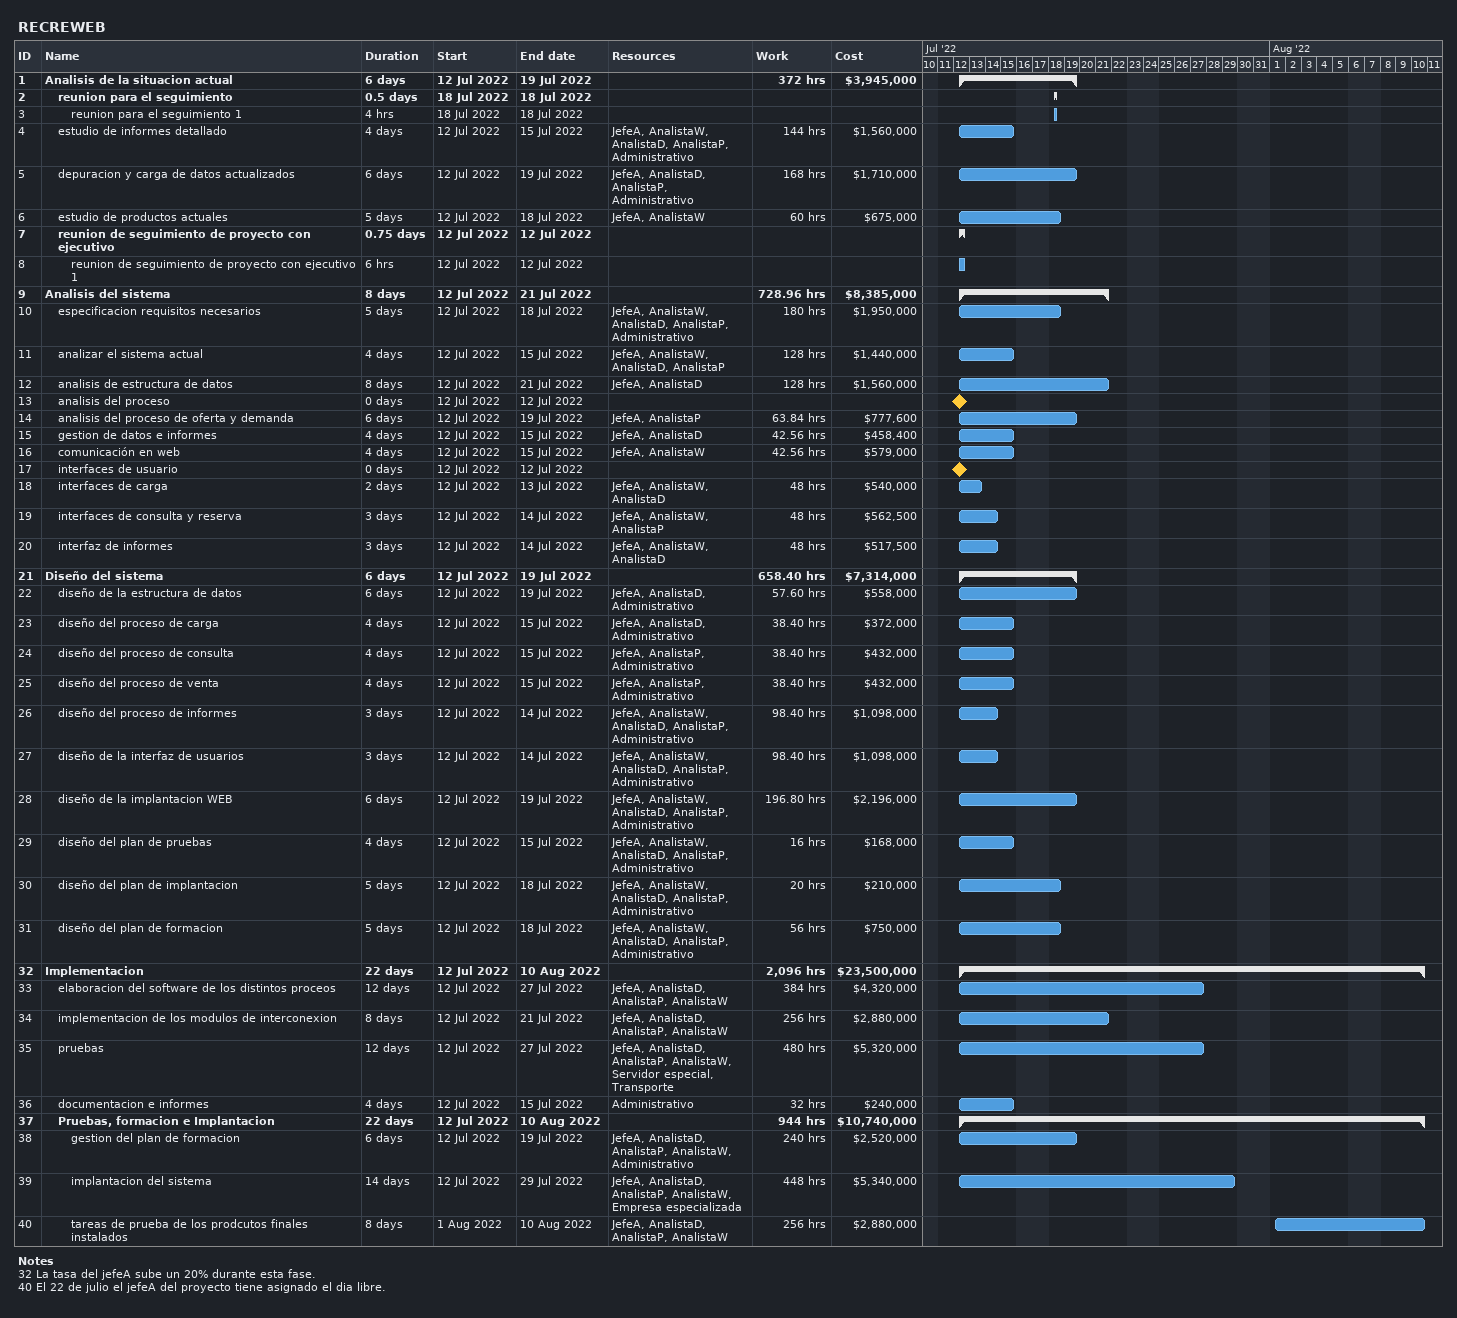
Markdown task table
RECREWEB

| ID | Level | Task | Duration | Start | Finish | Resources | Work (h) | Cost ($) |
|---|---|---|---|---|---|---|---|---|
| 1 | 1 | **Analisis de la situacion actual** | 6d | 2022-07-12 | 2022-07-19 |  | 372 | 3945000 |
| 2 | 2 | **reunion para el seguimiento** | 0.5d | 2022-07-18 | 2022-07-18 |  |  |  |
| 3 | 3 | reunion para el seguimiento 1 | 4h | 2022-07-18 | 2022-07-18 |  |  |  |
| 4 | 2 | estudio de informes detallado | 4d | 2022-07-12 | 2022-07-15 | JefeA, AnalistaW, AnalistaD, AnalistaP, Administrativo | 144 | 1560000 |
| 5 | 2 | depuracion y carga de datos actualizados | 6d | 2022-07-12 | 2022-07-19 | JefeA, AnalistaD, AnalistaP, Administrativo | 168 | 1710000 |
| 6 | 2 | estudio de productos actuales | 5d | 2022-07-12 | 2022-07-18 | JefeA, AnalistaW | 60 | 675000 |
| 7 | 2 | **reunion de seguimiento de proyecto con ejecutivo** | 0.75d | 2022-07-12 | 2022-07-12 |  |  |  |
| 8 | 3 | reunion de seguimiento de proyecto con ejecutivo 1 | 6h | 2022-07-12 | 2022-07-12 |  |  |  |
| 9 | 1 | **Analisis del sistema** | 8d | 2022-07-12 | 2022-07-21 |  | 728.96 | 8385000 |
| 10 | 2 | especificacion requisitos necesarios | 5d | 2022-07-12 | 2022-07-18 | JefeA, AnalistaW, AnalistaD, AnalistaP, Administrativo | 180 | 1950000 |
| 11 | 2 | analizar el sistema actual | 4d | 2022-07-12 | 2022-07-15 | JefeA, AnalistaW, AnalistaD, AnalistaP | 128 | 1440000 |
| 12 | 2 | analisis de estructura de datos | 8d | 2022-07-12 | 2022-07-21 | JefeA, AnalistaD | 128 | 1560000 |
| 13 | 2 | analisis del proceso | 0d | 2022-07-12 | 2022-07-12 |  |  |  |
| 14 | 2 | analisis del proceso de oferta y demanda | 6d | 2022-07-12 | 2022-07-19 | JefeA, AnalistaP | 63.84 | 777600 |
| 15 | 2 | gestion de datos e informes | 4d | 2022-07-12 | 2022-07-15 | JefeA, AnalistaD | 42.56 | 458400 |
| 16 | 2 | comunicación en web | 4d | 2022-07-12 | 2022-07-15 | JefeA, AnalistaW | 42.56 | 579000 |
| 17 | 2 | interfaces de usuario | 0d | 2022-07-12 | 2022-07-12 |  |  |  |
| 18 | 2 | interfaces de carga | 2d | 2022-07-12 | 2022-07-13 | JefeA, AnalistaW, AnalistaD | 48 | 540000 |
| 19 | 2 | interfaces de consulta y reserva | 3d | 2022-07-12 | 2022-07-14 | JefeA, AnalistaW, AnalistaP | 48 | 562500 |
| 20 | 2 | interfaz de informes | 3d | 2022-07-12 | 2022-07-14 | JefeA, AnalistaW, AnalistaD | 48 | 517500 |
| 21 | 1 | **Diseño del sistema** | 6d | 2022-07-12 | 2022-07-19 |  | 658.40 | 7314000 |
| 22 | 2 | diseño de la estructura de datos | 6d | 2022-07-12 | 2022-07-19 | JefeA, AnalistaD, Administrativo | 57.60 | 558000 |
| 23 | 2 | diseño del proceso de carga | 4d | 2022-07-12 | 2022-07-15 | JefeA, AnalistaD, Administrativo | 38.40 | 372000 |
| 24 | 2 | diseño del proceso de consulta | 4d | 2022-07-12 | 2022-07-15 | JefeA, AnalistaP, Administrativo | 38.40 | 432000 |
| 25 | 2 | diseño del proceso de venta | 4d | 2022-07-12 | 2022-07-15 | JefeA, AnalistaP, Administrativo | 38.40 | 432000 |
| 26 | 2 | diseño del proceso de informes | 3d | 2022-07-12 | 2022-07-14 | JefeA, AnalistaW, AnalistaD, AnalistaP, Administrativo | 98.40 | 1098000 |
| 27 | 2 | diseño de la interfaz de usuarios | 3d | 2022-07-12 | 2022-07-14 | JefeA, AnalistaW, AnalistaD, AnalistaP, Administrativo | 98.40 | 1098000 |
| 28 | 2 | diseño de la implantacion WEB | 6d | 2022-07-12 | 2022-07-19 | JefeA, AnalistaW, AnalistaD, AnalistaP, Administrativo | 196.80 | 2196000 |
| 29 | 2 | diseño del plan de pruebas | 4d | 2022-07-12 | 2022-07-15 | JefeA, AnalistaW, AnalistaD, AnalistaP, Administrativo | 16 | 168000 |
| 30 | 2 | diseño del plan de implantacion | 5d | 2022-07-12 | 2022-07-18 | JefeA, AnalistaW, AnalistaD, AnalistaP, Administrativo | 20 | 210000 |
| 31 | 2 | diseño del plan de formacion | 5d | 2022-07-12 | 2022-07-18 | JefeA, AnalistaW, AnalistaD, AnalistaP, Administrativo | 56 | 750000 |
| 32 | 1 | **Implementacion** | 22d | 2022-07-12 | 2022-08-10 |  | 2096 | 23500000 |
| 33 | 2 | elaboracion del software de los distintos proceos | 12d | 2022-07-12 | 2022-07-27 | JefeA, AnalistaD, AnalistaP, AnalistaW | 384 | 4320000 |
| 34 | 2 | implementacion de los modulos de interconexion | 8d | 2022-07-12 | 2022-07-21 | JefeA, AnalistaD, AnalistaP, AnalistaW | 256 | 2880000 |
| 35 | 2 | pruebas | 12d | 2022-07-12 | 2022-07-27 | JefeA, AnalistaD, AnalistaP, AnalistaW, Servidor especial, Transporte | 480 | 5320000 |
| 36 | 2 | documentacion e informes | 4d | 2022-07-12 | 2022-07-15 | Administrativo | 32 | 240000 |
| 37 | 2 | **Pruebas, formacion e Implantacion** | 22d | 2022-07-12 | 2022-08-10 |  | 944 | 10740000 |
| 38 | 3 | gestion del plan de formacion | 6d | 2022-07-12 | 2022-07-19 | JefeA, AnalistaD, AnalistaP, AnalistaW, Administrativo | 240 | 2520000 |
| 39 | 3 | implantacion del sistema | 14d | 2022-07-12 | 2022-07-29 | JefeA, AnalistaD, AnalistaP, AnalistaW, Empresa especializada | 448 | 5340000 |
| 40 | 3 | tareas de prueba de los prodcutos finales instalados | 8d | 2022-08-01 | 2022-08-10 | JefeA, AnalistaD, AnalistaP, AnalistaW | 256 | 2880000 |

Notes
- 32: La tasa del jefeA sube un 20% durante esta fase.
- 40: El 22 de julio el jefeA del proyecto tiene asignado el dia libre.
